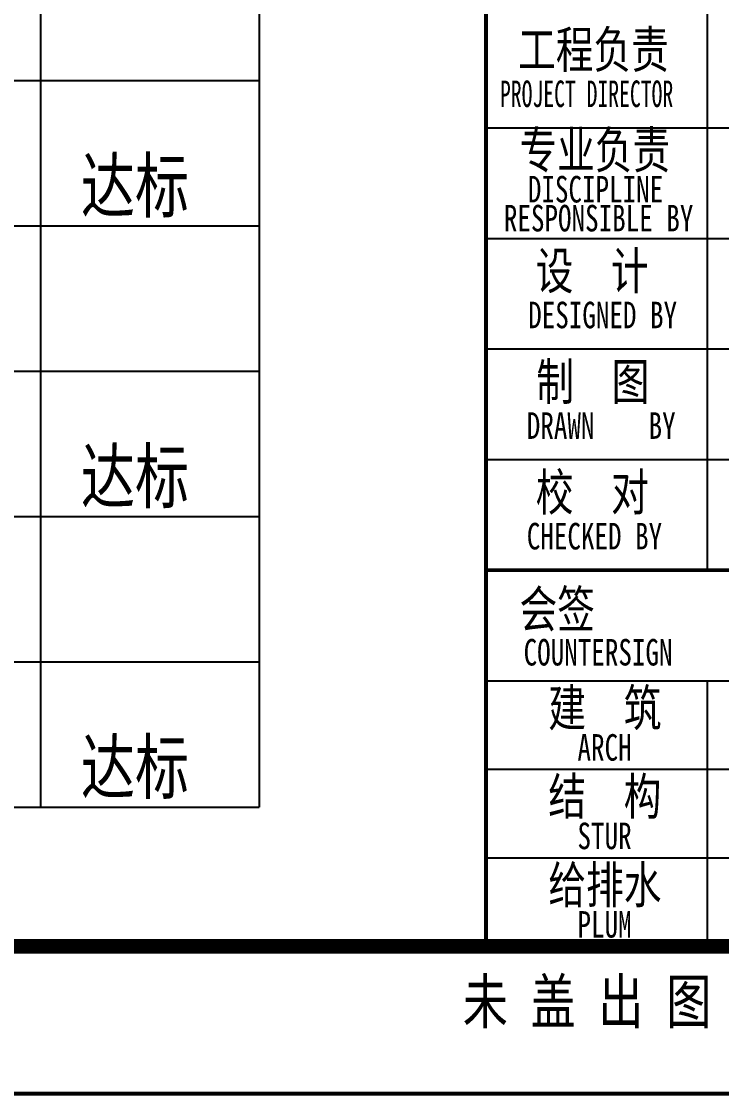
# Model space of a CAD drawing. Extents: x 1738711 to 2346805, y 1189731 to 2516152.
# Drawn here: x 2327215 to 2331964, y 2374307 to 2381591 of the extents above; entities that cross this region are included whole.
import ezdxf
from ezdxf.enums import TextEntityAlignment as Align

# ---------------------------------------------------------------- set-up
doc = ezdxf.new("R2010")
doc.units = 0
doc.header["$LTSCALE"] = 1000
doc.header["$MEASUREMENT"] = 0
for name, color, linetype in [('1_细线', 8, 'Continuous'), ('PUB_TEXT', 7, 'Continuous'), ('TK', 4, 'Continuous')]:
    doc.layers.add(name, color=color, linetype=linetype)
doc.styles.add('宋体', font='SIMSUN.TTF', dxfattribs={"width": 0.75})

# ---------------------------------------------------------------- blocks, each defined once
blk = doc.blocks.new('hjashrtahreahe')
at = {"layer": 'TK', "color": 7}
for p, q in [((78100, 9550), (78100, 3550)), ((76600, 6550), (83100, 6550)), ((76600, 5800), (83100, 5800)), ((76600, 5050), (83100, 5050)), ((76600, 4300), (83100, 4300)), ((76600, 2800), (83100, 2800)), ((78100.3, 2800), (78100.3, 1000)), ((76600, 2200), (83100, 2200)), ((76600, 1600), (83100, 1600)), ((76600, 1000), (83100, 1000))]:
    blk.add_line(p, q, dxfattribs=at)
at = {"layer": 'TK', "color": 7, "const_width": 25}
for points in [[(0, 59400), (84100, 59400), (84100, 0), (0, 0)], [(76600, 3550), (83100, 3550), (83100, 1000), (76600, 1000)]]:
    blk.add_lwpolyline(points, close=True, dxfattribs=at)
at = {"layer": 'TK', "color": 3, "const_width": 100}
blk.add_lwpolyline([(2500, 1000), (2500, 58400), (83100, 58400), (83100, 1000)], close=True, dxfattribs=at)
at = {"layer": 'TK', "color": 7, "const_width": 25}
for points in [[(76600, 58400), (76600, 1000)], [(76600, 3550), (76600, 9550), (83100, 9550), (83100, 3550)], [(83100, 3550), (76600, 3550)], [(76600, 1000), (83100, 1000)]]:
    blk.add_lwpolyline(points, dxfattribs=at)
at = {"style": '宋体', "width": 0.75}
blk.add_text('未 盖 出 图 及 执 业 专 用 章 本 图 无 效', height=300, dxfattribs=at).set_placement((76442, 475.4))
at = {"layer": 'TK', "color": 7, "style": '宋体'}
for s, height, width, p in [('工程负责', 250, 0.75, (76817.7, 6955.6)), ('PROJECT DIRECTOR', 180, 0.6, (76694.8, 6690.7)), ('专业负责', 250, 0.75, (76826.7, 6274.8)), ('DISCIPLINE', 180, 0.75, (76883.8, 6043.6)), ('RESPONSIBLE BY', 180, 0.75, (76721.1, 5847.3)), ('设  计', 250, 0.75, (76936.9, 5455.3)), (' DESIGNED BY', 180, 0.75, (76794.3, 5190.7)), ('制  图', 250, 0.75, (76941.5, 4703.3)), ('DRAWN    BY', 180, 0.75, (76876.5, 4440.7)), ('校  对', 250, 0.75, (76937.5, 3954.5)), ('CHECKED BY', 180, 0.75, (76876.7, 3690.7)), ('会签', 250, 0.75, (76827.4, 3161.2)), ('COUNTERSIGN', 180, 0.75, (76855.1, 2903.6)), ('建  筑', 250, 0.75, (77023, 2491.3)), ('ARCH', 180, 0.75, (77220.5, 2258.2)), ('结  构', 250, 0.75, (77023, 1891.3)), ('STUR', 180, 0.75, (77220.5, 1658.2)), ('给排水', 250, 0.75, (77023, 1291.3)), ('PLUM', 180, 0.75, (77220.5, 1058.2))]:
    blk.add_text(s, height=height, dxfattribs=dict(at, width=width)).set_placement(p)
at = {"layer": 'TK', "style": '宋体', "width": 0.75}
for tag, height, p in [('项目负责人', 350, (6002.9, 57088.7)), ('专业负责人', 350, (6002.9, 56223.7)), ('设计人', 350, (6002.9, 55419.4)), ('版号1', 250, (77303.9, 22193.4)), ('时间1', 250, (82405.3, 22193.4)), ('版号2', 250, (77303.9, 21593.4)), ('时间2', 250, (82405.3, 21593.4)), ('版号3', 250, (77303.9, 20993.4)), ('时间3', 250, (82405.3, 20993.4)), ('建筑会签', 0.0001, (78977.9, 2403.2)), ('电气会签', 0.0001, (82127.9, 2403.2)), ('结构会签', 0.0001, (78977.9, 1803.2)), ('暖通会签', 0.0001, (82127.9, 1803.2)), ('给排水会签', 0.0001, (78977.9, 1249.5)), ('智能化会签', 0.0001, (82127.9, 1249.5))]:
    blk.add_attdef(tag, text='', height=height, dxfattribs=at).set_placement(p, align=Align.CENTER)
for tag, p in [('合作设计单位', (80815.9, 48985.9)), ('版号说明1', (79853.9, 22318.2)), ('版号说明2', (79853.9, 21718.2)), ('版号说明3', (79853.9, 21118.2)), ('浙江绿储科技有限公司', (80545.2, 16035.9)), ('百兆瓦级集中式熔盐储能关键', (80545.2, 14953.2)), ('设备研发及制造基地项目', (80545.2, 14603.3)), ('1#研发楼', (80545.2, 13635.9)), ('图名', (80545.2, 12435.9)), ('工程编号', (78977.9, 11460.9)), ('子项编号', (82127.9, 11460.9)), ('建筑', (78977.9, 10710.9)), ('图号', (82127.9, 10710.9)), ('施工图', (78977.9, 9960.9)), ('2023.03', (82127.9, 9960.9)), ('审定', (79352.9, 8460.9)), ('审核', (79352.9, 7710.9)), ('工程负责', (79352.9, 6960.9)), ('专业负责', (79352.9, 6210.9)), ('设计', (79352.9, 5460.9)), ('制图', (79352.9, 4710.9)), ('校对', (79352.9, 3960.9))]:
    blk.add_attdef(tag, text='', height=250, dxfattribs=at).set_placement(p, align=Align.MIDDLE_CENTER)

msp = doc.modelspace()

# ---------------------------------------------------------------- linework, layer by layer
at = {"layer": '1_细线'}
for p, q in [((2327343.8, 2431457.3), (2327343.8, 2376262)), ((2328827, 2431457.3), (2328827, 2376262)), ((2307609.6, 2381190.1), (2328827, 2381190.1)), ((2307609.6, 2380204.5), (2328827, 2380204.5)), ((2307609.6, 2379218.9), (2328827, 2379218.9)), ((2307609.6, 2378233.2), (2328827, 2378233.2)), ((2307609.6, 2377247.6), (2328827, 2377247.6)), ((2307609.6, 2376262), (2328827, 2376262))]:
    msp.add_line(p, q, dxfattribs=at)

# ---------------------------------------------------------------- block references
msp.add_blockref('hjashrtahreahe', (2253766.1, 2374319.5))

# ---------------------------------------------------------------- texts
at = {"layer": 'PUB_TEXT', "color": 6, "linetype": 'Continuous', "style": '宋体', "width": 0.75}
for p in [(2327617.8, 2380298.3, -14342.5), (2327617.8, 2378327.1, -14342.5), (2327617.8, 2376355.8, -14342.5)]:
    msp.add_text('达标', height=358.76, dxfattribs=at).set_placement(p)

doc.saveas('drawing.dxf')
